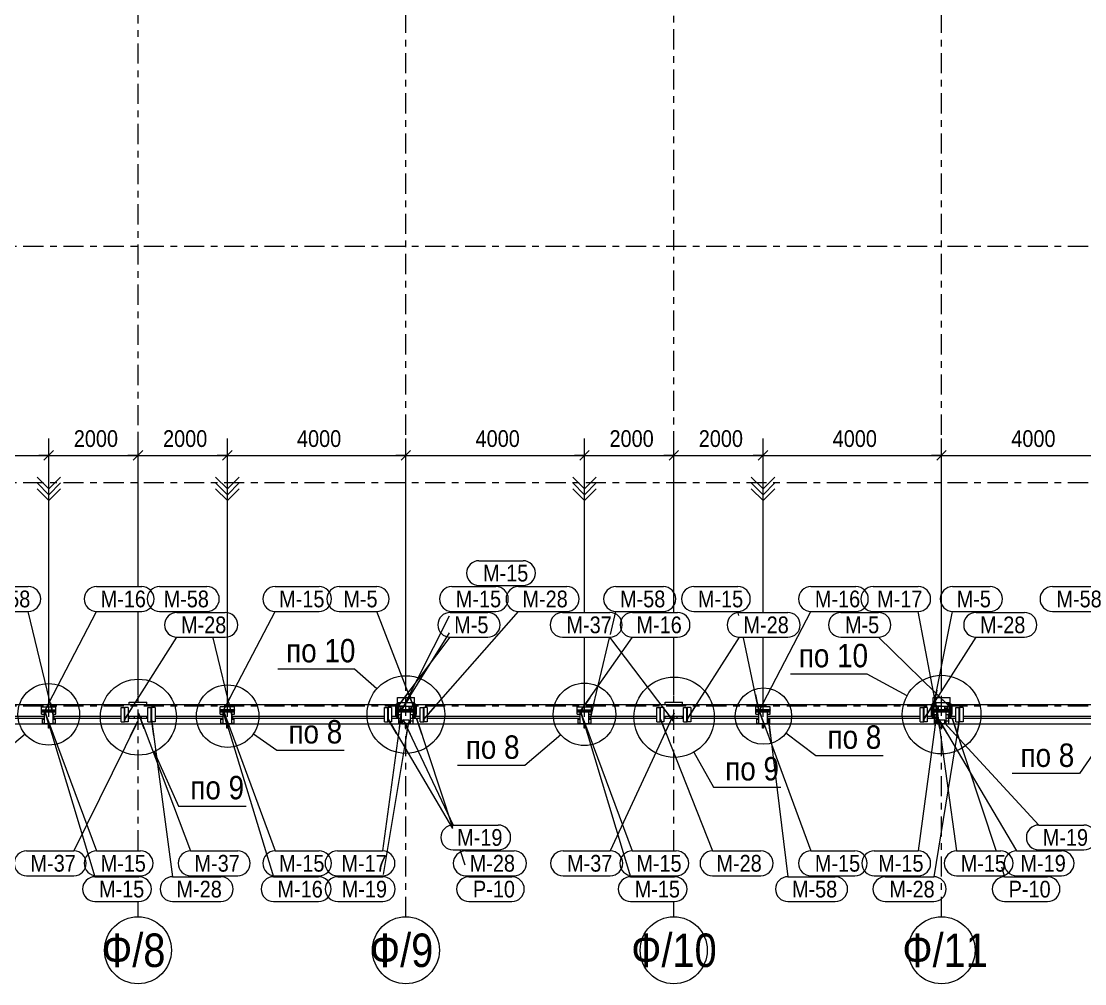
# Model space of a CAD drawing. Header units: millimetres. Extents: x -74 to 1115, y -586 to 256.
# Drawn here: x 209 to 367.8, y -341.1 to -197.4 of the extents above; entities that cross this region are included whole.
import ezdxf

# ---------------------------------------------------------------- set-up
doc = ezdxf.new("R2010")
doc.units = ezdxf.units.MM
doc.linetypes.add('XKITLINE00', pattern=[0])
doc.linetypes.add('XKITLINE03', pattern=[6, 3, -1, 1, -1])
for name, color, linetype, lineweight in [('DetailSymbol', 3, 'Continuous', 0), ('Part', 2, 'Continuous', 0), ('PartMark', 3, 'Continuous', 0), ('S-GRID', 1, 'Continuous', 0), ('Z-DIMENSIONS', 1, 'Continuous', 0)]:
    doc.layers.add(name, color=color, linetype=linetype, lineweight=lineweight)
doc.styles.add('GOST type A', font='ARIAL.TTF')

msp = doc.modelspace()

# ---------------------------------------------------------------- linework, layer by layer
at = {"layer": 'DetailSymbol', "linetype": 'XKITLINE00', "lineweight": 0}
for p, q in [((258.76, -294.11), (247.32, -294.11)), ((262.11, -297.07), (258.76, -294.11)), ((335.32, -294.85), (323.88, -294.85)), ((341.3, -298.1), (335.32, -294.85)), ((209.6, -303.83), (204.88, -307.8)), ((243.68, -303.8), (247.17, -306.23)), ((289.58, -303.92), (284.23, -308.52)), ((323.21, -303.66), (327.67, -307.02)), ((371.01, -303.96), (367.07, -309.73)), ((228.84, -306.46), (232.51, -314.57)), ((247.17, -306.23), (257.24, -306.23)), ((309.45, -306.53), (312.39, -311.75)), ((327.67, -307.02), (337.74, -307.02)), ((284.23, -308.52), (274.15, -308.52)), ((367.07, -309.73), (356.99, -309.73)), ((312.39, -311.75), (322.46, -311.75)), ((232.51, -314.57), (242.59, -314.57))]:
    msp.add_line(p, q, dxfattribs=at)
for centre, radius in [((266.45, -300.91), 5.8), ((306.51, -301.3), 6), ((346.45, -300.91), 5.87), ((213.12, -300.87), 4.6), ((226.51, -301.3), 5.67), ((239.84, -301.14), 4.67), ((293.12, -300.87), 4.67), ((319.85, -301.14), 4.2)]:
    msp.add_circle(centre, radius, dxfattribs=at)
at = {"layer": 'Part', "linetype": 'XKITLINE00', "lineweight": 0}
for p, q in [((265.19, -299.31), (265.19, -298.35)), ((265.19, -298.35), (267.72, -298.35)), ((267.72, -299.31), (267.72, -298.35)), ((345.19, -299.31), (345.19, -298.35)), ((345.19, -298.35), (347.72, -298.35)), ((347.72, -299.31), (347.72, -298.35)), ((264.93, -299.47), (187.97, -299.47)), ((212.05, -299.74), (214.19, -299.74)), ((212.05, -300.2), (212.05, -299.74)), ((214.19, -300.2), (214.19, -299.74)), ((223.92, -302.01), (223.92, -299.87)), ((223.92, -299.87), (224.45, -299.87)), ((224.41, -302.01), (224.41, -299.87)), ((224.99, -299.87), (224.45, -299.87)), ((224.45, -299.87), (224.45, -302.01)), ((224.45, -302.01), (224.45, -299.87)), ((224.5, -302.01), (224.5, -299.87)), ((224.99, -299.87), (224.99, -302.01)), ((225.15, -299.47), (225.15, -299.06)), ((225.15, -299.06), (227.75, -299.06)), ((227.75, -299.47), (227.75, -299.06)), ((227.92, -302.01), (227.92, -299.87)), ((227.92, -299.87), (228.45, -299.87)), ((228.41, -302.01), (228.41, -299.87)), ((228.99, -299.87), (228.45, -299.87)), ((228.45, -299.87), (228.45, -302.01)), ((228.45, -302.01), (228.45, -299.87)), ((228.5, -302.01), (228.5, -299.87)), ((228.99, -299.87), (228.99, -302.01)), ((240.85, -299.74), (238.72, -299.74)), ((238.72, -300.2), (238.72, -299.74)), ((240.85, -300.2), (240.85, -299.74)), ((263.25, -302.01), (263.25, -299.87)), ((263.25, -299.87), (263.79, -299.87)), ((263.74, -302.01), (263.74, -299.87)), ((264.32, -299.87), (263.79, -299.87)), ((263.79, -299.87), (263.79, -302.01)), ((263.79, -302.01), (263.79, -299.87)), ((263.83, -302.01), (263.83, -299.87)), ((264.32, -299.87), (264.32, -302.01)), ((264.93, -299.77), (264.93, -299.47)), ((265.04, -299.77), (264.93, -299.77)), ((264.93, -300.84), (264.93, -299.77)), ((265.24, -299.31), (265.04, -299.31)), ((265.04, -299.77), (265.04, -299.31)), ((265.04, -300.84), (265.04, -299.77)), ((265.24, -299.31), (265.24, -301.31)), ((265.24, -299.31), (265.31, -299.31)), ((265.24, -301.31), (265.24, -299.31)), ((265.41, -299.15), (265.31, -299.15)), ((265.31, -299.71), (265.31, -299.15)), ((265.31, -299.31), (265.31, -301.31)), ((265.31, -299.64), (265.31, -299.64)), ((267.59, -299.71), (265.31, -299.71)), ((265.31, -299.71), (265.31, -300.91)), ((265.41, -299.71), (265.41, -299.15)), ((267.49, -299.15), (265.42, -299.15)), ((265.42, -299.15), (265.42, -299.71)), ((265.62, -300.07), (265.62, -299.74)), ((265.62, -299.74), (265.95, -299.74)), ((265.95, -300.07), (265.62, -300.07)), ((265.95, -299.74), (265.95, -300.07)), ((266.95, -300.07), (266.95, -299.74)), ((266.95, -299.74), (267.29, -299.74)), ((267.29, -300.07), (266.95, -300.07)), ((267.29, -299.74), (267.29, -300.07)), ((267.59, -299.15), (267.49, -299.15)), ((267.49, -299.15), (267.49, -299.71)), ((267.49, -299.71), (267.49, -299.15)), ((267.59, -299.71), (267.59, -299.15)), ((267.59, -299.64), (267.6, -299.64)), ((267.59, -300.91), (267.59, -299.71)), ((267.6, -299.31), (267.6, -301.31)), ((267.6, -299.31), (267.67, -299.31)), ((267.67, -299.31), (267.67, -301.31)), ((267.67, -299.31), (267.67, -301.31)), ((267.67, -299.31), (267.87, -299.31)), ((267.87, -299.77), (267.87, -299.31)), ((267.87, -299.77), (267.87, -300.84)), ((267.87, -299.77), (267.97, -299.77)), ((344.93, -299.47), (267.97, -299.47)), ((267.97, -299.77), (267.97, -299.47)), ((267.97, -299.77), (267.97, -300.84)), ((268.59, -302.01), (268.59, -299.87)), ((268.59, -299.87), (269.12, -299.87)), ((269.07, -302.01), (269.07, -299.87)), ((269.12, -302.01), (269.12, -299.87)), ((269.65, -299.87), (269.12, -299.87)), ((269.12, -299.87), (269.12, -302.01)), ((269.17, -302.01), (269.17, -299.87)), ((269.65, -299.87), (269.65, -302.01)), ((292.05, -299.74), (294.19, -299.74)), ((292.05, -300.2), (292.05, -299.74)), ((294.19, -300.2), (294.19, -299.74)), ((303.92, -302.01), (303.92, -299.87)), ((303.92, -299.87), (304.45, -299.87)), ((304.41, -302.01), (304.41, -299.87)), ((304.45, -302.01), (304.45, -299.87)), ((304.99, -299.87), (304.45, -299.87)), ((304.45, -299.87), (304.45, -302.01)), ((304.5, -302.01), (304.5, -299.87)), ((304.99, -299.87), (304.99, -302.01)), ((305.15, -299.47), (305.15, -299.06)), ((305.15, -299.06), (307.75, -299.06)), ((307.75, -299.47), (307.75, -299.06)), ((307.92, -302.01), (307.92, -299.87)), ((307.92, -299.87), (308.45, -299.87)), ((308.41, -302.01), (308.41, -299.87)), ((308.45, -302.01), (308.45, -299.87)), ((308.99, -299.87), (308.45, -299.87)), ((308.45, -299.87), (308.45, -302.01)), ((308.5, -302.01), (308.5, -299.87)), ((308.99, -299.87), (308.99, -302.01)), ((320.85, -299.74), (318.72, -299.74)), ((318.72, -300.2), (318.72, -299.74)), ((320.85, -300.2), (320.85, -299.74)), ((343.25, -302.01), (343.25, -299.87)), ((343.25, -299.87), (343.79, -299.87)), ((343.74, -302.01), (343.74, -299.87)), ((343.79, -302.01), (343.79, -299.87)), ((344.32, -299.87), (343.79, -299.87)), ((343.79, -299.87), (343.79, -302.01)), ((343.83, -302.01), (343.83, -299.87)), ((344.32, -299.87), (344.32, -302.01)), ((344.93, -299.77), (344.93, -299.47)), ((345.04, -299.77), (344.93, -299.77)), ((344.93, -300.84), (344.93, -299.77)), ((345.24, -299.31), (345.04, -299.31)), ((345.04, -299.77), (345.04, -299.31)), ((345.04, -300.84), (345.04, -299.77)), ((345.24, -299.31), (345.24, -301.31)), ((345.24, -299.31), (345.31, -299.31)), ((345.24, -301.31), (345.24, -299.31)), ((345.41, -299.15), (345.31, -299.15)), ((345.31, -299.71), (345.31, -299.15)), ((345.31, -299.31), (345.31, -301.31)), ((345.31, -299.64), (345.31, -299.64)), ((347.59, -299.71), (345.31, -299.71)), ((345.31, -299.71), (345.31, -300.91)), ((345.41, -299.71), (345.41, -299.15)), ((347.49, -299.15), (345.42, -299.15)), ((345.42, -299.15), (345.42, -299.71)), ((345.62, -300.07), (345.62, -299.74)), ((345.62, -299.74), (345.95, -299.74)), ((345.95, -300.07), (345.62, -300.07)), ((345.95, -299.74), (345.95, -300.07)), ((346.95, -300.07), (346.95, -299.74)), ((346.95, -299.74), (347.29, -299.74)), ((347.29, -300.07), (346.95, -300.07)), ((347.29, -299.74), (347.29, -300.07)), ((347.59, -299.15), (347.49, -299.15)), ((347.49, -299.15), (347.49, -299.71)), ((347.49, -299.71), (347.49, -299.15)), ((347.59, -299.71), (347.59, -299.15)), ((347.59, -299.64), (347.6, -299.64)), ((347.59, -300.91), (347.59, -299.71)), ((347.6, -299.31), (347.6, -301.31)), ((347.6, -299.31), (347.67, -299.31)), ((347.67, -299.31), (347.67, -301.31)), ((347.67, -299.31), (347.67, -301.31)), ((347.67, -299.31), (347.87, -299.31)), ((347.87, -299.77), (347.87, -299.31)), ((347.87, -299.77), (347.87, -300.84)), ((347.87, -299.77), (347.97, -299.77)), ((424.93, -299.47), (347.97, -299.47)), ((347.97, -299.77), (347.97, -299.47)), ((347.97, -299.77), (347.97, -300.84)), ((348.59, -302.01), (348.59, -299.87)), ((348.59, -299.87), (349.12, -299.87)), ((349.07, -302.01), (349.07, -299.87)), ((349.65, -299.87), (349.12, -299.87)), ((349.12, -299.87), (349.12, -302.01)), ((349.12, -302.01), (349.12, -299.87)), ((349.17, -302.01), (349.17, -299.87)), ((349.65, -299.87), (349.65, -302.01)), ((189.65, -301.14), (212.45, -301.14)), ((189.65, -301.47), (212.45, -301.47)), ((212.05, -300.25), (212.05, -300.2)), ((212.05, -300.2), (214.19, -300.2)), ((212.05, -300.25), (214.19, -300.25)), ((212.05, -300.36), (212.05, -300.25)), ((212.05, -300.41), (212.05, -300.36)), ((212.05, -300.36), (214.19, -300.36)), ((212.05, -300.52), (212.05, -300.41)), ((212.05, -300.41), (214.19, -300.41)), ((212.05, -300.52), (214.19, -300.52)), ((212.05, -300.87), (212.05, -300.52)), ((212.05, -300.87), (212.45, -300.87)), ((212.12, -301.6), (212.45, -301.6)), ((212.12, -301.6), (212.12, -302.27)), ((212.45, -300.52), (212.45, -302.25)), ((213.79, -302.25), (213.79, -300.52)), ((213.79, -300.87), (214.19, -300.87)), ((213.79, -301.14), (223.92, -301.14)), ((213.79, -301.47), (223.92, -301.47)), ((213.79, -301.6), (214.12, -301.6)), ((214.12, -302.27), (214.12, -301.6)), ((214.19, -300.25), (214.19, -300.2)), ((214.19, -300.36), (214.19, -300.25)), ((214.19, -300.41), (214.19, -300.36)), ((214.19, -300.52), (214.19, -300.41)), ((214.19, -300.87), (214.19, -300.52)), ((224.99, -301.14), (227.92, -301.14)), ((224.99, -301.47), (227.92, -301.47)), ((225.15, -301.47), (225.15, -301.14)), ((225.93, -301.47), (225.93, -301.14)), ((226.4, -301.47), (226.4, -301.14)), ((226.51, -301.47), (226.51, -301.14)), ((226.97, -301.47), (226.97, -301.14)), ((227.75, -301.47), (227.75, -301.14)), ((228.99, -301.14), (239.12, -301.14)), ((228.99, -301.47), (239.12, -301.47)), ((240.85, -300.2), (238.72, -300.2)), ((238.72, -300.2), (238.72, -300.25)), ((240.85, -300.25), (238.72, -300.25)), ((238.72, -300.36), (238.72, -300.25)), ((240.85, -300.36), (238.72, -300.36)), ((238.72, -300.36), (238.72, -300.41)), ((238.72, -300.52), (238.72, -300.41)), ((238.72, -300.41), (240.85, -300.41)), ((238.72, -300.52), (240.85, -300.52)), ((238.72, -300.87), (238.72, -300.52)), ((238.72, -300.87), (239.12, -300.87)), ((238.79, -301.6), (239.12, -301.6)), ((238.79, -301.6), (238.79, -302.27)), ((239.12, -300.52), (239.12, -302.25)), ((240.45, -302.25), (240.45, -300.52)), ((240.45, -300.87), (240.85, -300.87)), ((240.45, -301.14), (263.25, -301.14)), ((240.45, -301.47), (263.25, -301.47)), ((240.45, -301.6), (240.79, -301.6)), ((240.79, -302.27), (240.79, -301.6)), ((240.85, -300.2), (240.85, -300.25)), ((240.85, -300.36), (240.85, -300.25)), ((240.85, -300.41), (240.85, -300.36)), ((240.85, -300.52), (240.85, -300.41)), ((240.85, -300.87), (240.85, -300.52)), ((264.32, -301.14), (264.93, -301.14)), ((264.32, -301.47), (265.39, -301.47)), ((264.93, -301.14), (264.93, -300.84)), ((265.04, -300.84), (264.93, -300.84)), ((265.04, -301.31), (265.04, -300.84)), ((265.24, -301.31), (265.04, -301.31)), ((265.19, -301.47), (265.19, -301.31)), ((265.24, -301.31), (265.31, -301.31)), ((265.31, -301.47), (265.31, -300.91)), ((265.31, -300.91), (265.79, -300.91)), ((265.31, -300.97), (265.31, -300.97)), ((265.31, -301.47), (265.39, -301.47)), ((267.52, -300.2), (265.39, -300.2)), ((265.39, -300.2), (265.39, -300.25)), ((267.52, -300.25), (265.39, -300.25)), ((265.39, -300.36), (265.39, -300.25)), ((267.52, -300.36), (265.39, -300.36)), ((265.39, -300.36), (265.39, -300.41)), ((265.39, -300.52), (265.39, -300.41)), ((265.39, -300.41), (267.52, -300.41)), ((265.39, -300.52), (267.52, -300.52)), ((265.39, -301.83), (265.39, -301.47)), ((265.39, -301.47), (265.79, -301.47)), ((265.41, -301.47), (265.41, -300.91)), ((265.42, -301.47), (265.42, -300.91)), ((265.79, -302.27), (265.79, -300.52)), ((266.95, -301.73), (265.95, -301.73)), ((265.95, -301.73), (265.95, -302.27)), ((266.95, -302.27), (266.95, -301.73)), ((267.12, -302.27), (267.12, -300.52)), ((267.12, -300.91), (267.59, -300.91)), ((267.12, -301.47), (267.52, -301.47)), ((267.49, -301.47), (267.49, -300.91)), ((267.49, -301.47), (267.49, -300.91)), ((267.52, -300.2), (267.52, -300.25)), ((267.52, -300.36), (267.52, -300.25)), ((267.52, -300.41), (267.52, -300.36)), ((267.52, -300.52), (267.52, -300.41)), ((267.52, -301.47), (268.59, -301.47)), ((267.52, -301.47), (267.59, -301.47)), ((267.52, -301.83), (267.52, -301.47)), ((267.59, -301.47), (267.59, -300.91)), ((267.59, -300.97), (267.6, -300.97)), ((267.6, -301.31), (267.67, -301.31)), ((267.67, -301.31), (267.87, -301.31)), ((267.72, -301.47), (267.72, -301.31)), ((267.87, -300.84), (267.97, -300.84)), ((267.87, -301.31), (267.87, -300.84)), ((267.97, -301.14), (267.97, -300.84)), ((267.97, -301.14), (268.59, -301.14)), ((269.65, -301.14), (292.45, -301.14)), ((269.65, -301.47), (292.45, -301.47)), ((292.05, -300.25), (292.05, -300.2)), ((292.05, -300.2), (294.19, -300.2)), ((292.05, -300.25), (294.19, -300.25)), ((292.05, -300.36), (292.05, -300.25)), ((292.05, -300.41), (292.05, -300.36)), ((292.05, -300.36), (294.19, -300.36)), ((292.05, -300.52), (292.05, -300.41)), ((292.05, -300.41), (294.19, -300.41)), ((292.05, -300.52), (294.19, -300.52)), ((292.05, -300.87), (292.05, -300.52)), ((292.05, -300.87), (292.45, -300.87)), ((292.12, -301.6), (292.45, -301.6)), ((292.12, -301.6), (292.12, -302.27)), ((292.45, -300.52), (292.45, -302.25)), ((293.79, -302.25), (293.79, -300.52)), ((293.79, -300.87), (294.19, -300.87)), ((293.79, -301.14), (303.92, -301.14)), ((293.79, -301.47), (303.92, -301.47)), ((293.79, -301.6), (294.12, -301.6)), ((294.12, -302.27), (294.12, -301.6)), ((294.19, -300.25), (294.19, -300.2)), ((294.19, -300.36), (294.19, -300.25)), ((294.19, -300.41), (294.19, -300.36)), ((294.19, -300.52), (294.19, -300.41)), ((294.19, -300.87), (294.19, -300.52)), ((304.99, -301.14), (307.92, -301.14)), ((304.99, -301.47), (307.92, -301.47)), ((305.15, -301.47), (305.15, -301.14)), ((305.93, -301.47), (305.93, -301.14)), ((306.4, -301.47), (306.4, -301.14)), ((306.51, -301.47), (306.51, -301.14)), ((306.97, -301.47), (306.97, -301.14)), ((307.75, -301.47), (307.75, -301.14)), ((308.99, -301.14), (319.12, -301.14)), ((308.99, -301.47), (319.12, -301.47)), ((320.85, -300.2), (318.72, -300.2)), ((318.72, -300.2), (318.72, -300.25)), ((320.85, -300.25), (318.72, -300.25)), ((318.72, -300.36), (318.72, -300.25)), ((320.85, -300.36), (318.72, -300.36)), ((318.72, -300.36), (318.72, -300.41)), ((318.72, -300.52), (318.72, -300.41)), ((318.72, -300.41), (320.85, -300.41)), ((318.72, -300.52), (320.85, -300.52)), ((318.72, -300.87), (318.72, -300.52)), ((318.72, -300.87), (319.12, -300.87)), ((318.79, -301.6), (319.12, -301.6)), ((318.79, -301.6), (318.79, -302.27)), ((319.12, -300.52), (319.12, -302.25)), ((320.45, -302.25), (320.45, -300.52)), ((320.45, -300.87), (320.85, -300.87)), ((320.45, -301.14), (343.25, -301.14)), ((320.45, -301.47), (343.25, -301.47)), ((320.45, -301.6), (320.79, -301.6)), ((320.79, -302.27), (320.79, -301.6)), ((320.85, -300.2), (320.85, -300.25)), ((320.85, -300.36), (320.85, -300.25)), ((320.85, -300.41), (320.85, -300.36)), ((320.85, -300.52), (320.85, -300.41)), ((320.85, -300.87), (320.85, -300.52)), ((344.32, -301.14), (344.93, -301.14)), ((344.32, -301.47), (345.39, -301.47)), ((344.93, -301.14), (344.93, -300.84)), ((345.04, -300.84), (344.93, -300.84)), ((345.04, -301.31), (345.04, -300.84)), ((345.24, -301.31), (345.04, -301.31)), ((345.19, -301.47), (345.19, -301.31)), ((345.24, -301.31), (345.31, -301.31)), ((345.31, -301.47), (345.31, -300.91)), ((345.31, -300.91), (345.79, -300.91)), ((345.31, -300.97), (345.31, -300.97)), ((345.31, -301.47), (345.39, -301.47)), ((347.52, -300.2), (345.39, -300.2)), ((345.39, -300.2), (345.39, -300.25)), ((345.39, -300.36), (345.39, -300.25)), ((347.52, -300.25), (345.39, -300.25)), ((347.52, -300.36), (345.39, -300.36)), ((345.39, -300.36), (345.39, -300.41)), ((345.39, -300.52), (345.39, -300.41)), ((345.39, -300.41), (347.52, -300.41)), ((345.39, -300.52), (347.52, -300.52)), ((345.39, -301.83), (345.39, -301.47)), ((345.39, -301.47), (345.79, -301.47)), ((345.41, -301.47), (345.41, -300.91)), ((345.42, -301.47), (345.42, -300.91)), ((345.79, -302.27), (345.79, -300.52)), ((346.95, -301.73), (345.95, -301.73)), ((345.95, -301.73), (345.95, -302.27)), ((346.95, -302.27), (346.95, -301.73)), ((347.12, -302.27), (347.12, -300.52)), ((347.12, -300.91), (347.59, -300.91)), ((347.12, -301.47), (347.52, -301.47)), ((347.49, -301.47), (347.49, -300.91)), ((347.49, -301.47), (347.49, -300.91)), ((347.52, -300.2), (347.52, -300.25)), ((347.52, -300.36), (347.52, -300.25)), ((347.52, -300.41), (347.52, -300.36)), ((347.52, -300.52), (347.52, -300.41)), ((347.52, -301.47), (348.59, -301.47)), ((347.52, -301.47), (347.59, -301.47)), ((347.52, -301.83), (347.52, -301.47)), ((347.59, -301.47), (347.59, -300.91)), ((347.59, -300.97), (347.6, -300.97)), ((347.6, -301.31), (347.67, -301.31)), ((347.67, -301.31), (347.87, -301.31)), ((347.72, -301.47), (347.72, -301.31)), ((347.87, -301.31), (347.87, -300.84)), ((347.87, -300.84), (347.97, -300.84)), ((347.97, -301.14), (347.97, -300.84)), ((347.97, -301.14), (348.59, -301.14)), ((349.65, -301.14), (372.45, -301.14)), ((349.65, -301.47), (372.45, -301.47)), ((187.52, -302.27), (212.12, -302.27)), ((212.12, -302.21), (212.45, -302.21)), ((212.12, -302.27), (212.45, -302.27)), ((212.45, -302.25), (213.79, -302.25)), ((213.12, -302.27), (212.45, -302.27)), ((212.45, -302.27), (212.45, -302.32)), ((213.07, -302.32), (212.45, -302.32)), ((213.07, -302.93), (213.07, -302.32)), ((213.12, -302.93), (213.07, -302.93)), ((213.79, -302.27), (213.12, -302.27)), ((213.12, -302.27), (213.12, -302.93)), ((213.12, -302.27), (213.12, -302.93)), ((213.17, -302.93), (213.12, -302.93)), ((213.79, -302.32), (213.17, -302.32)), ((213.17, -302.32), (213.17, -302.93)), ((213.79, -302.21), (214.12, -302.21)), ((213.79, -302.27), (214.12, -302.27)), ((213.79, -302.27), (213.79, -302.32)), ((214.12, -302.27), (238.79, -302.27)), ((223.92, -302.01), (224.45, -302.01)), ((224.99, -302.01), (224.45, -302.01)), ((227.92, -302.01), (228.45, -302.01)), ((228.99, -302.01), (228.45, -302.01)), ((238.79, -302.21), (239.12, -302.21)), ((238.79, -302.27), (239.12, -302.27)), ((239.12, -302.25), (240.45, -302.25)), ((239.79, -302.27), (239.12, -302.27)), ((239.12, -302.27), (239.12, -302.32)), ((239.73, -302.32), (239.12, -302.32)), ((239.73, -302.93), (239.73, -302.32)), ((239.79, -302.93), (239.73, -302.93)), ((240.45, -302.27), (239.79, -302.27)), ((239.79, -302.27), (239.79, -302.93)), ((239.79, -302.27), (239.79, -302.93)), ((239.84, -302.93), (239.79, -302.93)), ((240.45, -302.32), (239.84, -302.32)), ((239.84, -302.32), (239.84, -302.93)), ((240.45, -302.21), (240.79, -302.21)), ((240.45, -302.27), (240.45, -302.32)), ((240.45, -302.27), (240.79, -302.27)), ((240.79, -302.27), (265.39, -302.27)), ((263.25, -302.01), (263.79, -302.01)), ((264.32, -302.01), (263.79, -302.01)), ((265.39, -301.9), (265.39, -301.83)), ((265.39, -301.83), (265.79, -301.83)), ((265.79, -301.9), (265.39, -301.9)), ((265.39, -302.27), (265.39, -301.9)), ((265.79, -302.27), (265.39, -302.27)), ((266.45, -302.27), (265.79, -302.27)), ((265.79, -302.27), (265.79, -302.32)), ((266.4, -302.32), (265.79, -302.32)), ((265.95, -302.22), (266.95, -302.22)), ((266.4, -302.93), (266.4, -302.32)), ((266.45, -302.93), (266.4, -302.93)), ((267.12, -302.27), (266.45, -302.27)), ((266.45, -302.27), (266.45, -302.93)), ((266.45, -302.27), (266.45, -302.93)), ((266.51, -302.93), (266.45, -302.93)), ((267.12, -302.32), (266.51, -302.32)), ((266.51, -302.32), (266.51, -302.93)), ((267.12, -301.83), (267.52, -301.83)), ((267.52, -301.9), (267.12, -301.9)), ((267.12, -302.27), (267.52, -302.27)), ((267.12, -302.27), (267.12, -302.32)), ((267.52, -301.83), (267.52, -301.9)), ((267.52, -302.27), (267.52, -301.9)), ((267.52, -302.27), (292.12, -302.27)), ((268.59, -302.01), (269.12, -302.01)), ((269.65, -302.01), (269.12, -302.01)), ((292.12, -302.21), (292.45, -302.21)), ((292.12, -302.27), (292.45, -302.27)), ((292.45, -302.25), (293.79, -302.25)), ((293.12, -302.27), (292.45, -302.27)), ((292.45, -302.27), (292.45, -302.32)), ((293.07, -302.32), (292.45, -302.32)), ((293.07, -302.93), (293.07, -302.32)), ((293.12, -302.93), (293.07, -302.93)), ((293.79, -302.27), (293.12, -302.27)), ((293.12, -302.27), (293.12, -302.93)), ((293.12, -302.27), (293.12, -302.93)), ((293.17, -302.93), (293.12, -302.93)), ((293.79, -302.32), (293.17, -302.32)), ((293.17, -302.32), (293.17, -302.93)), ((293.79, -302.21), (294.12, -302.21)), ((293.79, -302.27), (294.12, -302.27)), ((293.79, -302.27), (293.79, -302.32)), ((294.12, -302.27), (318.79, -302.27)), ((303.92, -302.01), (304.45, -302.01)), ((304.99, -302.01), (304.45, -302.01)), ((307.92, -302.01), (308.45, -302.01)), ((308.99, -302.01), (308.45, -302.01)), ((318.79, -302.21), (319.12, -302.21)), ((318.79, -302.27), (319.12, -302.27)), ((319.12, -302.25), (320.45, -302.25)), ((319.79, -302.27), (319.12, -302.27)), ((319.12, -302.27), (319.12, -302.32)), ((319.73, -302.32), (319.12, -302.32)), ((319.73, -302.93), (319.73, -302.32)), ((319.79, -302.93), (319.73, -302.93)), ((320.45, -302.27), (319.79, -302.27)), ((319.79, -302.27), (319.79, -302.93)), ((319.79, -302.27), (319.79, -302.93)), ((319.84, -302.93), (319.79, -302.93)), ((320.45, -302.32), (319.84, -302.32)), ((319.84, -302.32), (319.84, -302.93)), ((320.45, -302.21), (320.79, -302.21)), ((320.45, -302.27), (320.45, -302.32)), ((320.45, -302.27), (320.79, -302.27)), ((320.79, -302.27), (345.39, -302.27)), ((343.25, -302.01), (343.79, -302.01)), ((344.32, -302.01), (343.79, -302.01)), ((345.39, -301.9), (345.39, -301.83)), ((345.39, -301.83), (345.79, -301.83)), ((345.39, -302.27), (345.39, -301.9)), ((345.79, -301.9), (345.39, -301.9)), ((345.79, -302.27), (345.39, -302.27)), ((346.45, -302.27), (345.79, -302.27)), ((345.79, -302.27), (345.79, -302.32)), ((346.4, -302.32), (345.79, -302.32)), ((345.95, -302.22), (346.95, -302.22)), ((346.4, -302.93), (346.4, -302.32)), ((346.45, -302.93), (346.4, -302.93)), ((346.45, -302.27), (346.45, -302.93)), ((347.12, -302.27), (346.45, -302.27)), ((346.45, -302.27), (346.45, -302.93)), ((346.51, -302.93), (346.45, -302.93)), ((347.12, -302.32), (346.51, -302.32)), ((346.51, -302.32), (346.51, -302.93)), ((347.12, -301.83), (347.52, -301.83)), ((347.52, -301.9), (347.12, -301.9)), ((347.12, -302.27), (347.52, -302.27)), ((347.12, -302.27), (347.12, -302.32)), ((347.52, -301.83), (347.52, -301.9)), ((347.52, -302.27), (347.52, -301.9)), ((347.52, -302.27), (372.12, -302.27)), ((348.59, -302.01), (349.12, -302.01)), ((349.65, -302.01), (349.12, -302.01))]:
    msp.add_line(p, q, dxfattribs=at)
at = {"layer": 'PartMark', "linetype": 'XKITLINE00', "lineweight": 0}
for p, q in [((277.37, -277.93), (283.95, -277.93)), ((203, -281.79), (210.07, -281.79)), ((220.26, -281.79), (227, -281.79)), ((229.67, -281.79), (236.74, -281.79)), ((246.93, -281.79), (253.5, -281.79)), ((256.51, -281.79), (262.11, -281.79)), ((273.31, -281.79), (279.89, -281.79)), ((277.33, -281.69), (277.37, -281.63)), ((277.37, -281.63), (283.95, -281.63)), ((283.26, -281.79), (290.49, -281.79)), ((297.83, -281.79), (304.9, -281.79)), ((309.46, -281.79), (316.04, -281.79)), ((326.93, -281.79), (333.66, -281.79)), ((336.23, -281.79), (342.97, -281.79)), ((348.1, -281.79), (353.7, -281.79)), ((363, -281.79), (370.07, -281.79)), ((203, -285.49), (210.07, -285.49)), ((213.95, -301.6), (210.07, -285.49)), ((212.48, -300.44), (220.26, -285.49)), ((220.26, -285.49), (227, -285.49)), ((229.67, -285.49), (236.74, -285.49)), ((232.27, -285.66), (239.49, -285.66)), ((236.75, -285.56), (236.74, -285.49)), ((239.15, -300.37), (246.93, -285.49)), ((246.93, -285.49), (253.5, -285.49)), ((256.51, -285.49), (262.11, -285.49)), ((267.61, -299.71), (262.11, -285.49)), ((269.12, -301.58), (283.26, -285.49)), ((273.07, -285.66), (278.67, -285.66)), ((273.28, -285.56), (273.31, -285.49)), ((273.31, -285.49), (279.89, -285.49)), ((283.26, -285.49), (290.49, -285.49)), ((289.84, -285.66), (296.91, -285.66)), ((297.01, -288.93), (297.83, -285.49)), ((297.83, -285.49), (304.9, -285.49)), ((300.29, -285.66), (307.03, -285.66)), ((309.46, -285.49), (316.04, -285.49)), ((316.17, -286.1), (316.04, -285.49)), ((316.27, -285.66), (323.49, -285.66)), ((319.15, -300.44), (326.93, -285.49)), ((326.93, -285.49), (333.66, -285.49)), ((331.42, -285.66), (337.02, -285.66)), ((336.23, -285.49), (342.97, -285.49)), ((345.81, -300.44), (342.97, -285.49)), ((345.25, -299.71), (348.1, -285.49)), ((348.1, -285.49), (353.7, -285.49)), ((351.6, -285.66), (358.83, -285.66)), ((363, -285.49), (370.07, -285.49)), ((265.81, -300.37), (272.97, -286.18)), ((265.81, -300.21), (272.97, -288.71)), ((224.46, -301.58), (232.27, -289.36)), ((232.27, -289.36), (239.49, -289.36)), ((240.62, -301.6), (237.69, -289.46)), ((265.25, -299.71), (273.07, -289.36)), ((273.07, -289.36), (278.67, -289.36)), ((289.84, -289.36), (296.91, -289.36)), ((292.48, -300.44), (300.29, -289.36)), ((293.95, -301.6), (296.88, -289.46)), ((306.4, -301.88), (296.91, -289.36)), ((300.29, -289.36), (307.03, -289.36)), ((308.46, -301.58), (316.27, -289.36)), ((316.27, -289.36), (323.49, -289.36)), ((319.15, -300.37), (316.87, -289.46)), ((331.42, -289.36), (337.02, -289.36)), ((347.61, -299.71), (337.02, -289.36)), ((343.79, -301.58), (351.6, -289.36)), ((351.6, -289.36), (358.83, -289.36)), ((213.64, -298.22), (212.48, -300.44)), ((240.31, -298.16), (239.15, -300.37)), ((266.76, -297.71), (265.25, -299.71)), ((267.13, -298.09), (265.81, -300.21)), ((266.94, -298.14), (265.81, -300.37)), ((266.71, -297.38), (267.61, -299.71)), ((293.92, -298.39), (292.48, -300.44)), ((318.64, -297.93), (319.15, -300.37)), ((320.3, -298.22), (319.15, -300.44)), ((345.75, -297.26), (345.25, -299.71)), ((345.35, -297.98), (345.81, -300.44)), ((345.83, -297.96), (347.61, -299.71)), ((213.37, -299.17), (213.95, -301.6)), ((225.8, -299.47), (224.46, -301.58)), ((240.03, -299.17), (240.62, -301.6)), ((270.77, -299.7), (269.12, -301.58)), ((294.54, -299.17), (293.95, -301.6)), ((304.89, -299.89), (306.4, -301.88)), ((309.8, -299.47), (308.46, -301.58)), ((345.14, -299.47), (343.79, -301.58)), ((212.48, -300.21), (220.02, -325.13)), ((213.2, -302.61), (212.48, -300.21)), ((212.48, -300.37), (220.26, -321.27)), ((213.35, -302.72), (212.48, -300.37)), ((226.51, -300.72), (234.29, -321.27)), ((227.39, -303.06), (226.51, -300.72)), ((228.46, -301.58), (231.6, -325.13)), ((228.79, -304.06), (228.46, -301.58)), ((239.15, -300.21), (246.93, -321.27)), ((240.01, -302.56), (239.15, -300.21)), ((239.15, -300.44), (246.68, -325.13)), ((239.88, -302.83), (239.15, -300.44)), ((265.81, -300.44), (262.97, -321.27)), ((263.79, -301.58), (273.41, -317.93)), ((265.06, -303.73), (263.79, -301.58)), ((265.48, -302.91), (265.81, -300.44)), ((266.05, -301.63), (273.51, -317.41)), ((267.12, -303.89), (266.05, -301.63)), ((268.05, -301.47), (273.41, -317.71)), ((268.84, -303.84), (268.05, -301.47)), ((292.48, -300.21), (300.02, -325.13)), ((293.2, -302.61), (292.48, -300.21)), ((292.48, -300.37), (300.26, -321.27)), ((293.35, -302.72), (292.48, -300.37)), ((306.51, -300.72), (296.98, -321.27)), ((304.46, -301.58), (312.23, -321.27)), ((305.37, -303.9), (304.46, -301.58)), ((305.46, -302.99), (306.51, -300.72)), ((319.15, -300.21), (326.93, -321.27)), ((320.01, -302.56), (319.15, -300.21)), ((320.62, -301.6), (323.5, -325.13)), ((320.92, -304.08), (320.62, -301.6)), ((345.81, -300.21), (342.97, -321.27)), ((349.12, -301.58), (345.28, -325.13)), ((345.48, -302.69), (345.81, -300.21)), ((345.81, -300.37), (348.7, -321.27)), ((346.16, -302.85), (345.81, -300.37)), ((346.05, -301.63), (357.64, -321.27)), ((347.32, -303.78), (346.05, -301.63)), ((348.05, -301.47), (354.56, -321.17)), ((348.84, -303.84), (348.05, -301.47)), ((348.72, -304.05), (349.12, -301.58)), ((226.4, -301.88), (216.87, -321.27)), ((225.29, -304.12), (226.4, -301.88)), ((266.86, -302.1), (263.07, -324.78)), ((266.44, -304.57), (266.86, -302.1)), ((346.86, -302.1), (360.96, -317.41)), ((348.55, -303.94), (346.86, -302.1)), ((273.51, -317.41), (280.25, -317.41)), ((360.96, -317.41), (367.7, -317.41)), ((209.8, -321.27), (216.87, -321.27)), ((220.26, -321.27), (226.84, -321.27)), ((234.29, -321.27), (241.35, -321.27)), ((246.93, -321.27), (253.5, -321.27)), ((256.23, -321.27), (262.97, -321.27)), ((273.51, -321.11), (280.25, -321.11)), ((274.57, -321.21), (275.28, -323.36)), ((275.34, -321.21), (275.38, -321.27)), ((275.38, -321.27), (282.61, -321.27)), ((289.92, -321.27), (296.98, -321.27)), ((300.26, -321.27), (306.84, -321.27)), ((312.23, -321.27), (319.46, -321.27)), ((326.93, -321.27), (333.5, -321.27)), ((336.39, -321.27), (342.97, -321.27)), ((348.7, -321.27), (355.28, -321.27)), ((357.64, -321.27), (364.38, -321.27)), ((360.96, -321.11), (367.7, -321.11)), ((355.38, -323.65), (355.87, -325.13)), ((209.8, -324.97), (216.87, -324.97)), ((220.02, -325.13), (226.59, -325.13)), ((220.26, -324.97), (226.84, -324.97)), ((231.6, -325.13), (238.82, -325.13)), ((234.29, -324.97), (241.35, -324.97)), ((246.68, -325.13), (253.42, -325.13)), ((246.93, -324.97), (253.5, -324.97)), ((256.23, -324.97), (262.97, -324.97)), ((256.27, -325.13), (263.01, -325.13)), ((263.02, -325.07), (263.01, -325.13)), ((275.38, -324.97), (282.61, -324.97)), ((275.84, -325.07), (275.87, -325.13)), ((275.87, -325.13), (282.28, -325.13)), ((289.92, -324.97), (296.98, -324.97)), ((300.02, -325.13), (306.59, -325.13)), ((300.26, -324.97), (306.84, -324.97)), ((312.23, -324.97), (319.46, -324.97)), ((323.5, -325.13), (330.57, -325.13)), ((326.93, -324.97), (333.5, -324.97)), ((336.39, -324.97), (342.97, -324.97)), ((338.05, -325.13), (345.28, -325.13)), ((348.7, -324.97), (355.28, -324.97)), ((355.87, -325.13), (362.28, -325.13)), ((357.64, -324.97), (364.38, -324.97)), ((220.02, -328.83), (226.59, -328.83)), ((231.6, -328.83), (238.82, -328.83)), ((246.68, -328.83), (253.42, -328.83)), ((256.27, -328.83), (263.01, -328.83)), ((275.87, -328.83), (282.28, -328.83)), ((300.02, -328.83), (306.59, -328.83)), ((323.5, -328.83), (330.57, -328.83)), ((338.05, -328.83), (345.28, -328.83)), ((355.87, -328.83), (362.28, -328.83))]:
    msp.add_line(p, q, dxfattribs=at)
for centre, start, end in [((277.37, -279.78), 90, 270), ((283.95, -279.78), 270, 90), ((210.07, -283.64), 270, 90), ((220.26, -283.64), 90, 270), ((227, -283.64), 270, 90), ((229.67, -283.64), 90, 270), ((236.74, -283.64), 270, 90), ((246.93, -283.64), 90, 270), ((253.5, -283.64), 270, 90), ((256.51, -283.64), 90, 270), ((262.11, -283.64), 270, 90), ((273.31, -283.64), 90, 270), ((279.89, -283.64), 270, 90), ((283.26, -283.64), 90, 270), ((290.49, -283.64), 270, 90), ((297.83, -283.64), 90, 270), ((304.9, -283.64), 270, 90), ((309.46, -283.64), 90, 270), ((316.04, -283.64), 270, 90), ((326.93, -283.64), 90, 270), ((333.66, -283.64), 270, 90), ((336.23, -283.64), 90, 270), ((342.97, -283.64), 270, 90), ((348.1, -283.64), 90, 270), ((353.7, -283.64), 270, 90), ((363, -283.64), 90, 270), ((232.27, -287.51), 90, 270), ((239.49, -287.51), 270, 90), ((273.07, -287.51), 90, 270), ((278.67, -287.51), 270, 90), ((289.84, -287.51), 90, 270), ((296.91, -287.51), 270, 90), ((300.29, -287.51), 90, 270), ((307.03, -287.51), 270, 90), ((316.27, -287.51), 90, 270), ((323.49, -287.51), 270, 90), ((331.42, -287.51), 90, 270), ((337.02, -287.51), 270, 90), ((351.6, -287.51), 90, 270), ((358.83, -287.51), 270, 90), ((273.51, -319.26), 90, 270), ((280.25, -319.26), 270, 90), ((360.96, -319.26), 90, 270), ((367.7, -319.26), 270, 90), ((209.8, -323.12), 90, 270), ((216.87, -323.12), 270, 90), ((220.26, -323.12), 90, 270), ((226.84, -323.12), 270, 90), ((234.29, -323.12), 90, 270), ((241.35, -323.12), 270, 90), ((246.93, -323.12), 90, 270), ((253.5, -323.12), 270, 90), ((256.23, -323.12), 90, 270), ((262.97, -323.12), 270, 90), ((275.38, -323.12), 90, 270), ((282.61, -323.12), 270, 90), ((289.92, -323.12), 90, 270), ((296.98, -323.12), 270, 90), ((300.26, -323.12), 90, 270), ((306.84, -323.12), 270, 90), ((312.23, -323.12), 90, 270), ((319.46, -323.12), 270, 90), ((326.93, -323.12), 90, 270), ((333.5, -323.12), 270, 90), ((336.39, -323.12), 90, 270), ((342.97, -323.12), 270, 90), ((348.7, -323.12), 90, 270), ((355.28, -323.12), 270, 90), ((357.64, -323.12), 90, 270), ((364.38, -323.12), 270, 90), ((220.02, -326.98), 90, 270), ((226.59, -326.98), 270, 90), ((231.6, -326.98), 90, 270), ((238.82, -326.98), 270, 90), ((246.68, -326.98), 90, 270), ((253.42, -326.98), 270, 90), ((256.27, -326.98), 90, 270), ((263.01, -326.98), 270, 90), ((275.87, -326.98), 90, 270), ((282.28, -326.98), 270, 90), ((300.02, -326.98), 90, 270), ((306.59, -326.98), 270, 90), ((323.5, -326.98), 90, 270), ((330.57, -326.98), 270, 90), ((338.05, -326.98), 90, 270), ((345.28, -326.98), 270, 90), ((355.87, -326.98), 90, 270), ((362.28, -326.98), 270, 90)]:
    msp.add_arc(centre, 1.85, start, end, dxfattribs=at)
at = {"layer": 'S-GRID', "linetype": 'XKITLINE03', "lineweight": 0}
for p, q in [((266.45, -331.11), (266.45, -63.61)), ((226.45, -281.69), (226.45, -110.29)), ((306.45, -285.56), (306.45, -109.58)), ((346.45, -331.11), (346.45, -112.08)), ((-36.68, -230.93), (512.53, -230.93)), ((-36.68, -266.27), (512.37, -266.27)), ((226.45, -321.17), (226.45, -285.59)), ((306.45, -321.17), (306.45, -289.46)), ((-36.68, -299.6), (530.64, -299.6)), ((226.45, -331.11), (226.45, -328.93)), ((306.45, -331.11), (306.45, -328.93))]:
    msp.add_line(p, q, dxfattribs=at)
at = {"layer": 'S-GRID', "linetype": 'XKITLINE00', "lineweight": 0}
for centre in [(226.45, -336.11), (266.45, -336.11), (306.45, -336.11), (346.45, -336.11)]:
    msp.add_circle(centre, 5, dxfattribs=at)
at = {"layer": 'Z-DIMENSIONS', "linetype": 'XKITLINE00', "lineweight": 0}
for p, q in [((213.12, -301.27), (213.12, -259.69)), ((213.12, -301.27), (213.12, -259.69)), ((226.45, -281.69), (226.45, -259.69)), ((226.45, -281.69), (226.45, -259.69)), ((239.79, -301.27), (239.79, -259.69)), ((239.79, -301.27), (239.79, -259.69)), ((266.45, -297.35), (266.45, -259.69)), ((266.45, -297.35), (266.45, -259.69)), ((293.12, -285.56), (293.12, -259.69)), ((293.12, -285.56), (293.12, -259.69)), ((306.45, -285.56), (306.45, -259.69)), ((306.45, -285.56), (306.45, -259.69)), ((319.79, -285.56), (319.79, -259.69)), ((319.79, -285.56), (319.79, -259.69)), ((346.45, -297.35), (346.45, -259.69)), ((346.45, -297.35), (346.45, -259.69)), ((213.83, -261.49), (212.41, -262.9)), ((213.83, -261.49), (212.41, -262.9)), ((227.16, -261.49), (225.75, -262.9)), ((227.16, -261.49), (225.75, -262.9)), ((240.49, -261.49), (239.08, -262.9)), ((240.49, -261.49), (239.08, -262.9)), ((267.16, -261.49), (265.75, -262.9)), ((267.16, -261.49), (265.75, -262.9)), ((293.83, -261.49), (292.41, -262.9)), ((293.83, -261.49), (292.41, -262.9)), ((307.16, -261.49), (305.75, -262.9)), ((307.16, -261.49), (305.75, -262.9)), ((320.49, -261.49), (319.08, -262.9)), ((320.49, -261.49), (319.08, -262.9)), ((347.16, -261.49), (345.75, -262.9)), ((347.16, -261.49), (345.75, -262.9)), ((186.45, -262.19), (213.12, -262.19)), ((213.12, -262.19), (211.62, -262.19)), ((213.12, -262.19), (214.62, -262.19)), ((213.12, -262.19), (226.45, -262.19)), ((226.45, -262.19), (224.95, -262.19)), ((226.45, -262.19), (227.95, -262.19)), ((226.45, -262.19), (239.79, -262.19)), ((239.79, -262.19), (238.29, -262.19)), ((239.79, -262.19), (266.45, -262.19)), ((239.79, -262.19), (241.29, -262.19)), ((266.45, -262.19), (264.95, -262.19)), ((266.45, -262.19), (267.95, -262.19)), ((266.45, -262.19), (293.12, -262.19)), ((293.12, -262.19), (291.62, -262.19)), ((293.12, -262.19), (294.62, -262.19)), ((293.12, -262.19), (306.45, -262.19)), ((306.45, -262.19), (304.95, -262.19)), ((306.45, -262.19), (307.95, -262.19)), ((306.45, -262.19), (319.79, -262.19)), ((319.79, -262.19), (318.29, -262.19)), ((319.79, -262.19), (321.29, -262.19)), ((319.79, -262.19), (346.45, -262.19)), ((346.45, -262.19), (344.95, -262.19)), ((346.45, -262.19), (347.95, -262.19)), ((346.45, -262.19), (373.12, -262.19)), ((213.12, -267.19), (211.37, -265.44)), ((213.12, -267.19), (211.37, -265.44)), ((213.12, -268.07), (211.37, -266.32)), ((213.12, -268.07), (211.37, -266.32)), ((213.12, -267.19), (214.87, -265.44)), ((213.12, -268.94), (213.12, -265.44)), ((213.12, -267.19), (214.87, -265.44)), ((213.12, -268.94), (213.12, -265.44)), ((213.12, -268.07), (214.87, -266.32)), ((213.12, -268.07), (214.87, -266.32)), ((239.79, -267.19), (238.04, -265.44)), ((239.79, -267.19), (238.04, -265.44)), ((239.79, -268.07), (238.04, -266.32)), ((239.79, -268.07), (238.04, -266.32)), ((239.79, -267.19), (241.54, -265.44)), ((239.79, -268.94), (239.79, -265.44)), ((239.79, -267.19), (241.54, -265.44)), ((239.79, -268.94), (239.79, -265.44)), ((239.79, -268.07), (241.54, -266.32)), ((239.79, -268.07), (241.54, -266.32)), ((293.12, -267.19), (291.37, -265.44)), ((293.12, -267.19), (291.37, -265.44)), ((293.12, -268.07), (291.37, -266.32)), ((293.12, -268.07), (291.37, -266.32)), ((293.12, -267.19), (294.87, -265.44)), ((293.12, -268.94), (293.12, -265.44)), ((293.12, -267.19), (294.87, -265.44)), ((293.12, -268.94), (293.12, -265.44)), ((293.12, -268.07), (294.87, -266.32)), ((293.12, -268.07), (294.87, -266.32)), ((319.79, -267.19), (318.04, -265.44)), ((319.79, -267.19), (318.04, -265.44)), ((319.79, -268.07), (318.04, -266.32)), ((319.79, -268.07), (318.04, -266.32)), ((319.79, -267.19), (321.54, -265.44)), ((319.79, -268.94), (319.79, -265.44)), ((319.79, -267.19), (321.54, -265.44)), ((319.79, -268.94), (319.79, -265.44)), ((319.79, -268.07), (321.54, -266.32)), ((319.79, -268.07), (321.54, -266.32)), ((213.12, -268.94), (211.37, -267.19)), ((213.12, -268.94), (211.37, -267.19)), ((213.12, -268.94), (214.87, -267.19)), ((213.12, -268.94), (214.87, -267.19)), ((239.79, -268.94), (238.04, -267.19)), ((239.79, -268.94), (238.04, -267.19)), ((239.79, -268.94), (241.54, -267.19)), ((239.79, -268.94), (241.54, -267.19)), ((293.12, -268.94), (291.37, -267.19)), ((293.12, -268.94), (291.37, -267.19)), ((293.12, -268.94), (294.87, -267.19)), ((293.12, -268.94), (294.87, -267.19)), ((319.79, -268.94), (318.04, -267.19)), ((319.79, -268.94), (318.04, -267.19)), ((319.79, -268.94), (321.54, -267.19)), ((319.79, -268.94), (321.54, -267.19)), ((226.45, -298.06), (226.45, -285.59)), ((226.45, -298.06), (226.45, -285.59)), ((293.12, -301.27), (293.12, -289.46)), ((293.12, -301.27), (293.12, -289.46)), ((306.45, -298.06), (306.45, -289.46)), ((306.45, -298.06), (306.45, -289.46)), ((319.79, -301.27), (319.79, -289.46)), ((319.79, -301.27), (319.79, -289.46))]:
    msp.add_line(p, q, dxfattribs=at)
at = {"layer": 'Z-DIMENSIONS'}
for p in [(213.12, -262.19), (213.12, -262.19), (226.45, -262.19), (226.45, -262.19), (239.79, -262.19), (239.79, -262.19), (266.45, -262.19), (266.45, -262.19), (293.12, -262.19), (293.12, -262.19), (306.45, -262.19), (306.45, -262.19), (319.79, -262.19), (319.79, -262.19), (346.45, -262.19), (346.45, -262.19)]:
    msp.add_point(p, dxfattribs=at)

# ---------------------------------------------------------------- texts
at = {"layer": 'DetailSymbol', "style": 'GOST type A', "width": 0.85}
for s, p in [('по 10', (248.57, -293.11)), ('по 10', (325.13, -293.85)), ('по 8', (248.92, -305.23)), ('по 8', (329.42, -306.02)), ('по 8', (275.4, -307.52)), ('по 8', (358.24, -308.73)), ('по 9', (314.14, -310.75)), ('по 9', (234.26, -313.57))]:
    msp.add_text(s, height=3.5, dxfattribs=at).set_placement(p)
at = {"layer": 'PartMark', "style": 'GOST type A', "width": 0.85}
for s, p in [('М-15', (277.97, -281.03)), ('М-58', (203.6, -284.89)), ('М-16', (220.86, -284.89)), ('М-58', (230.27, -284.89)), ('М-15', (247.53, -284.89)), ('М-5', (257.11, -284.89)), ('М-15', (273.91, -284.89)), ('М-28', (283.86, -284.89)), ('М-58', (298.43, -284.89)), ('М-15', (310.06, -284.89)), ('М-16', (327.53, -284.89)), ('М-17', (336.83, -284.89)), ('М-5', (348.7, -284.89)), ('М-58', (363.6, -284.89)), ('М-28', (232.87, -288.76)), ('М-5', (273.67, -288.76)), ('М-37', (290.44, -288.76)), ('М-16', (300.89, -288.76)), ('М-28', (316.87, -288.76)), ('М-5', (332.02, -288.76)), ('М-28', (352.2, -288.76)), ('М-19', (274.11, -320.51)), ('М-19', (361.56, -320.51)), ('М-37', (210.4, -324.37)), ('М-15', (220.86, -324.37)), ('М-37', (234.89, -324.37)), ('М-15', (247.53, -324.37)), ('М-17', (256.83, -324.37)), ('М-28', (275.98, -324.37)), ('М-37', (290.52, -324.37)), ('М-15', (300.86, -324.37)), ('М-28', (312.83, -324.37)), ('М-15', (327.53, -324.37)), ('М-15', (336.99, -324.37)), ('М-15', (349.3, -324.37)), ('М-19', (358.24, -324.37)), ('М-15', (220.62, -328.23)), ('М-28', (232.2, -328.23)), ('М-16', (247.28, -328.23)), ('М-19', (256.87, -328.23)), ('Р-10', (276.47, -328.23)), ('М-15', (300.62, -328.23)), ('М-58', (324.1, -328.23)), ('М-28', (338.65, -328.23)), ('Р-10', (356.47, -328.23))]:
    msp.add_text(s, height=2.5, dxfattribs=at).set_placement(p)
at = {"layer": 'S-GRID', "style": 'GOST type A', "width": 0.85}
for s, p in [('Ф/8', (221.08, -338.61)), ('Ф/9', (261.08, -338.61)), ('Ф/10', (300.1, -338.61)), ('Ф/11', (340.59, -338.61))]:
    msp.add_text(s, height=5, dxfattribs=at).set_placement(p)
at = {"layer": 'Z-DIMENSIONS', "style": 'GOST type A', "width": 0.85}
for s, p in [('2000', (216.86, -260.94)), ('2000', (230.19, -260.94)), ('4000', (250.19, -260.94)), ('4000', (276.86, -260.94)), ('2000', (296.86, -260.94)), ('2000', (310.19, -260.94)), ('4000', (330.19, -260.94)), ('4000', (356.86, -260.94))]:
    msp.add_text(s, height=2.5, dxfattribs=at).set_placement(p)

doc.saveas('drawing.dxf')
